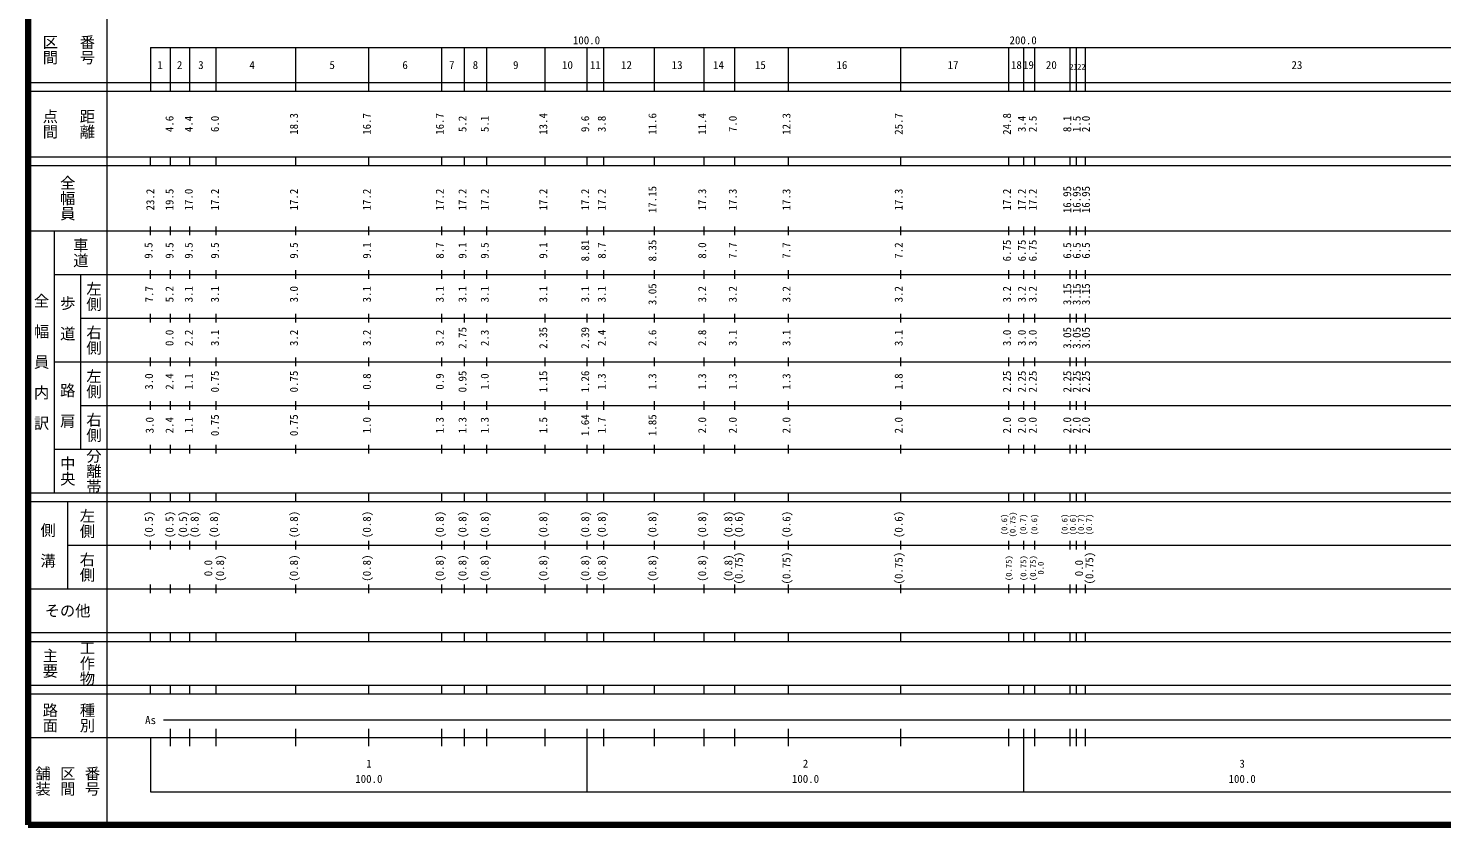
# Model space of a CAD drawing. Units: millimetres on the paper. Extents: x 40 to 680, y 20 to 380.
# Drawn here: x 40 to 363.7, y 20 to 202.4 of the extents above; entities that cross this region are included whole.
import ezdxf
from ezdxf.enums import TextEntityAlignment as Align

# ---------------------------------------------------------------- set-up
doc = ezdxf.new("R2010")
doc.units = ezdxf.units.MM
doc.layers.add('M-TTL', color=2, linetype='Continuous', lineweight=140)
doc.layers.add('M-TTL-BAND', color=7, linetype='Continuous', lineweight=13)
doc.styles.add('@ＭＳ ゴシック', font='')
doc.styles.add('ＭＳ ゴシック', font='')
doc.styles.get('@ＭＳ ゴシック').set_extended_font_data('@MS Gothic')
doc.styles.get('ＭＳ ゴシック').set_extended_font_data('MS Gothic')

msp = doc.modelspace()

# ---------------------------------------------------------------- linework, layer by layer
at = {"layer": 'M-TTL'}
for p, q in [((40, 380), (40, 20)), ((40, 20), (680, 20))]:
    msp.add_line(p, q, dxfattribs=at)
at = {"layer": 'M-TTL-BAND'}
for p, q in [((58, 370), (58, 20)), ((68, 198), (579, 198)), ((68, 198), (68, 188)), ((72.6, 188), (72.6, 198)), ((72.6, 188), (72.6, 198)), ((77, 188), (77, 198)), ((83, 188), (83, 198)), ((101.3, 188), (101.3, 198)), ((118, 188), (118, 198)), ((134.7, 188), (134.7, 198)), ((139.9, 188), (139.9, 198)), ((145, 188), (145, 198)), ((158.4, 188), (158.4, 198)), ((168, 188), (168, 198)), ((171.8, 188), (171.8, 198)), ((183.4, 188), (183.4, 198)), ((194.8, 188), (194.8, 198)), ((201.8, 188), (201.8, 198)), ((214.1, 188), (214.1, 198)), ((239.8, 188), (239.8, 198)), ((264.6, 188), (264.6, 198)), ((268, 188), (268, 198)), ((270.5, 188), (270.5, 198)), ((278.6, 188), (278.6, 198)), ((280.1, 188), (280.1, 198)), ((282.1, 188), (282.1, 198)), ((40, 190), (579, 190)), ((40, 188), (579, 188)), ((40, 173), (579, 173)), ((68, 171), (68, 173)), ((72.6, 171), (72.6, 173)), ((72.6, 171), (72.6, 173)), ((77, 171), (77, 173)), ((83, 171), (83, 173)), ((101.3, 171), (101.3, 173)), ((118, 171), (118, 173)), ((134.7, 171), (134.7, 173)), ((139.9, 171), (139.9, 173)), ((145, 171), (145, 173)), ((158.4, 171), (158.4, 173)), ((168, 171), (168, 173)), ((171.8, 171), (171.8, 173)), ((183.4, 171), (183.4, 173)), ((194.8, 171), (194.8, 173)), ((201.8, 171), (201.8, 173)), ((214.1, 171), (214.1, 173)), ((239.8, 171), (239.8, 173)), ((264.6, 171), (264.6, 173)), ((268, 171), (268, 173)), ((270.5, 171), (270.5, 173)), ((278.6, 171), (278.6, 173)), ((280.1, 171), (280.1, 173)), ((282.1, 171), (282.1, 173)), ((40, 171), (579, 171)), ((40, 156), (579, 156)), ((46, 96), (46, 156)), ((68, 155), (68, 157)), ((72.6, 155), (72.6, 157)), ((72.6, 155), (72.6, 157)), ((77, 155), (77, 157)), ((83, 155), (83, 157)), ((101.3, 155), (101.3, 157)), ((118, 155), (118, 157)), ((134.7, 155), (134.7, 157)), ((139.9, 155), (139.9, 157)), ((145, 155), (145, 157)), ((158.4, 155), (158.4, 157)), ((168, 155), (168, 157)), ((171.8, 155), (171.8, 157)), ((183.4, 155), (183.4, 157)), ((194.8, 155), (194.8, 157)), ((201.8, 155), (201.8, 157)), ((214.1, 155), (214.1, 157)), ((239.8, 155), (239.8, 157)), ((264.6, 155), (264.6, 157)), ((268, 155), (268, 157)), ((270.5, 155), (270.5, 157)), ((278.6, 155), (278.6, 157)), ((280.1, 155), (280.1, 157)), ((282.1, 155), (282.1, 157)), ((46, 146), (579, 146)), ((52, 146), (52, 106)), ((68, 145), (68, 147)), ((72.6, 145), (72.6, 147)), ((72.6, 145), (72.6, 147)), ((77, 145), (77, 147)), ((83, 145), (83, 147)), ((101.3, 145), (101.3, 147)), ((118, 145), (118, 147)), ((134.7, 145), (134.7, 147)), ((139.9, 145), (139.9, 147)), ((145, 145), (145, 147)), ((158.4, 145), (158.4, 147)), ((168, 145), (168, 147)), ((171.8, 145), (171.8, 147)), ((183.4, 145), (183.4, 147)), ((194.8, 145), (194.8, 147)), ((201.8, 145), (201.8, 147)), ((214.1, 145), (214.1, 147)), ((239.8, 145), (239.8, 147)), ((264.6, 145), (264.6, 147)), ((268, 145), (268, 147)), ((270.5, 145), (270.5, 147)), ((278.6, 145), (278.6, 147)), ((280.1, 145), (280.1, 147)), ((282.1, 145), (282.1, 147)), ((52, 136), (579, 136)), ((68, 135), (68, 137)), ((72.6, 135), (72.6, 137)), ((72.6, 135), (72.6, 137)), ((77, 135), (77, 137)), ((83, 135), (83, 137)), ((101.3, 135), (101.3, 137)), ((118, 135), (118, 137)), ((134.7, 135), (134.7, 137)), ((139.9, 135), (139.9, 137)), ((145, 135), (145, 137)), ((158.4, 135), (158.4, 137)), ((168, 135), (168, 137)), ((171.8, 135), (171.8, 137)), ((183.4, 135), (183.4, 137)), ((194.8, 135), (194.8, 137)), ((201.8, 135), (201.8, 137)), ((214.1, 135), (214.1, 137)), ((239.8, 135), (239.8, 137)), ((264.6, 135), (264.6, 137)), ((268, 135), (268, 137)), ((270.5, 135), (270.5, 137)), ((278.6, 135), (278.6, 137)), ((280.1, 135), (280.1, 137)), ((282.1, 135), (282.1, 137)), ((68, 125), (68, 127)), ((72.6, 125), (72.6, 127)), ((72.6, 125), (72.6, 127)), ((77, 125), (77, 127)), ((83, 125), (83, 127)), ((101.3, 125), (101.3, 127)), ((118, 125), (118, 127)), ((134.7, 125), (134.7, 127)), ((139.9, 125), (139.9, 127)), ((145, 125), (145, 127)), ((158.4, 125), (158.4, 127)), ((168, 125), (168, 127)), ((171.8, 125), (171.8, 127)), ((183.4, 125), (183.4, 127)), ((194.8, 125), (194.8, 127)), ((201.8, 125), (201.8, 127)), ((214.1, 125), (214.1, 127)), ((239.8, 125), (239.8, 127)), ((264.6, 125), (264.6, 127)), ((268, 125), (268, 127)), ((270.5, 125), (270.5, 127)), ((278.6, 125), (278.6, 127)), ((280.1, 125), (280.1, 127)), ((282.1, 125), (282.1, 127)), ((46, 126), (579, 126)), ((68, 115), (68, 117)), ((72.6, 115), (72.6, 117)), ((72.6, 115), (72.6, 117)), ((77, 115), (77, 117)), ((83, 115), (83, 117)), ((101.3, 115), (101.3, 117)), ((118, 115), (118, 117)), ((134.7, 115), (134.7, 117)), ((139.9, 115), (139.9, 117)), ((145, 115), (145, 117)), ((158.4, 115), (158.4, 117)), ((168, 115), (168, 117)), ((171.8, 115), (171.8, 117)), ((183.4, 115), (183.4, 117)), ((194.8, 115), (194.8, 117)), ((201.8, 115), (201.8, 117)), ((214.1, 115), (214.1, 117)), ((239.8, 115), (239.8, 117)), ((264.6, 115), (264.6, 117)), ((268, 115), (268, 117)), ((270.5, 115), (270.5, 117)), ((278.6, 115), (278.6, 117)), ((280.1, 115), (280.1, 117)), ((282.1, 115), (282.1, 117)), ((52, 116), (579, 116)), ((68, 105), (68, 107)), ((72.6, 105), (72.6, 107)), ((72.6, 105), (72.6, 107)), ((77, 105), (77, 107)), ((83, 105), (83, 107)), ((101.3, 105), (101.3, 107)), ((118, 105), (118, 107)), ((134.7, 105), (134.7, 107)), ((139.9, 105), (139.9, 107)), ((145, 105), (145, 107)), ((158.4, 105), (158.4, 107)), ((168, 105), (168, 107)), ((171.8, 105), (171.8, 107)), ((183.4, 105), (183.4, 107)), ((194.8, 105), (194.8, 107)), ((201.8, 105), (201.8, 107)), ((214.1, 105), (214.1, 107)), ((239.8, 105), (239.8, 107)), ((264.6, 105), (264.6, 107)), ((268, 105), (268, 107)), ((270.5, 105), (270.5, 107)), ((278.6, 105), (278.6, 107)), ((280.1, 105), (280.1, 107)), ((282.1, 105), (282.1, 107)), ((46, 106), (579, 106)), ((40, 96), (579, 96)), ((40, 94), (579, 94)), ((49, 94), (49, 74)), ((68, 94), (68, 96)), ((72.6, 94), (72.6, 96)), ((72.6, 94), (72.6, 96)), ((77, 94), (77, 96)), ((83, 94), (83, 96)), ((101.3, 94), (101.3, 96)), ((118, 94), (118, 96)), ((134.7, 94), (134.7, 96)), ((139.9, 94), (139.9, 96)), ((145, 94), (145, 96)), ((158.4, 94), (158.4, 96)), ((168, 94), (168, 96)), ((171.8, 94), (171.8, 96)), ((183.4, 94), (183.4, 96)), ((194.8, 94), (194.8, 96)), ((201.8, 94), (201.8, 96)), ((214.1, 94), (214.1, 96)), ((239.8, 94), (239.8, 96)), ((264.6, 94), (264.6, 96)), ((268, 94), (268, 96)), ((270.5, 94), (270.5, 96)), ((278.6, 94), (278.6, 96)), ((280.1, 94), (280.1, 96)), ((282.1, 94), (282.1, 96)), ((68, 83), (68, 85)), ((72.6, 83), (72.6, 85)), ((72.6, 83), (72.6, 85)), ((77, 83), (77, 85)), ((83, 83), (83, 85)), ((101.3, 83), (101.3, 85)), ((118, 83), (118, 85)), ((134.7, 83), (134.7, 85)), ((139.9, 83), (139.9, 85)), ((145, 83), (145, 85)), ((158.4, 83), (158.4, 85)), ((168, 83), (168, 85)), ((171.8, 83), (171.8, 85)), ((183.4, 83), (183.4, 85)), ((194.8, 83), (194.8, 85)), ((201.8, 83), (201.8, 85)), ((214.1, 83), (214.1, 85)), ((239.8, 83), (239.8, 85)), ((264.6, 83), (264.6, 85)), ((268, 83), (268, 85)), ((270.5, 83), (270.5, 85)), ((278.6, 83), (278.6, 85)), ((280.1, 83), (280.1, 85)), ((282.1, 83), (282.1, 85)), ((49, 84), (579, 84)), ((68, 73), (68, 75)), ((72.6, 73), (72.6, 75)), ((72.6, 73), (72.6, 75)), ((77, 73), (77, 75)), ((83, 73), (83, 75)), ((101.3, 73), (101.3, 75)), ((118, 73), (118, 75)), ((134.7, 73), (134.7, 75)), ((139.9, 73), (139.9, 75)), ((145, 73), (145, 75)), ((158.4, 73), (158.4, 75)), ((168, 73), (168, 75)), ((171.8, 73), (171.8, 75)), ((183.4, 73), (183.4, 75)), ((194.8, 73), (194.8, 75)), ((201.8, 73), (201.8, 75)), ((214.1, 73), (214.1, 75)), ((239.8, 73), (239.8, 75)), ((264.6, 73), (264.6, 75)), ((268, 73), (268, 75)), ((270.5, 73), (270.5, 75)), ((278.6, 73), (278.6, 75)), ((280.1, 73), (280.1, 75)), ((282.1, 73), (282.1, 75)), ((40, 74), (579, 74)), ((40, 64), (579, 64)), ((40, 62), (579, 62)), ((68, 62), (68, 64)), ((72.6, 62), (72.6, 64)), ((72.6, 62), (72.6, 64)), ((77, 62), (77, 64)), ((83, 62), (83, 64)), ((101.3, 62), (101.3, 64)), ((118, 62), (118, 64)), ((134.7, 62), (134.7, 64)), ((139.9, 62), (139.9, 64)), ((145, 62), (145, 64)), ((158.4, 62), (158.4, 64)), ((168, 62), (168, 64)), ((171.8, 62), (171.8, 64)), ((183.4, 62), (183.4, 64)), ((194.8, 62), (194.8, 64)), ((201.8, 62), (201.8, 64)), ((214.1, 62), (214.1, 64)), ((239.8, 62), (239.8, 64)), ((264.6, 62), (264.6, 64)), ((268, 62), (268, 64)), ((270.5, 62), (270.5, 64)), ((278.6, 62), (278.6, 64)), ((280.1, 62), (280.1, 64)), ((282.1, 62), (282.1, 64)), ((40, 52), (579, 52)), ((68, 50), (68, 52)), ((72.6, 50), (72.6, 52)), ((72.6, 50), (72.6, 52)), ((77, 50), (77, 52)), ((83, 50), (83, 52)), ((101.3, 50), (101.3, 52)), ((118, 50), (118, 52)), ((134.7, 50), (134.7, 52)), ((139.9, 50), (139.9, 52)), ((145, 50), (145, 52)), ((158.4, 50), (158.4, 52)), ((168, 50), (168, 52)), ((171.8, 50), (171.8, 52)), ((183.4, 50), (183.4, 52)), ((194.8, 50), (194.8, 52)), ((201.8, 50), (201.8, 52)), ((214.1, 50), (214.1, 52)), ((239.8, 50), (239.8, 52)), ((264.6, 50), (264.6, 52)), ((268, 50), (268, 52)), ((270.5, 50), (270.5, 52)), ((278.6, 50), (278.6, 52)), ((280.1, 50), (280.1, 52)), ((282.1, 50), (282.1, 52)), ((40, 50), (579, 50)), ((71, 44), (565, 44)), ((40, 40), (579, 40)), ((68, 40), (68, 27.5)), ((72.6, 38), (72.6, 42)), ((72.6, 38), (72.6, 42)), ((77, 38), (77, 42)), ((83, 38), (83, 42)), ((101.3, 38), (101.3, 42)), ((118, 38), (118, 42)), ((134.7, 38), (134.7, 42)), ((139.9, 38), (139.9, 42)), ((145, 38), (145, 42)), ((158.4, 38), (158.4, 42)), ((168, 27.5), (168, 42)), ((171.8, 38), (171.8, 42)), ((183.4, 38), (183.4, 42)), ((194.8, 38), (194.8, 42)), ((201.8, 38), (201.8, 42)), ((214.1, 38), (214.1, 42)), ((239.8, 38), (239.8, 42)), ((264.6, 38), (264.6, 42)), ((268, 27.5), (268, 42)), ((270.5, 38), (270.5, 42)), ((278.6, 38), (278.6, 42)), ((280.1, 38), (280.1, 42)), ((282.1, 38), (282.1, 42)), ((68, 27.5), (579, 27.5))]:
    msp.add_line(p, q, dxfattribs=at)

# ---------------------------------------------------------------- texts
at = {"layer": 'M-TTL-BAND', "style": '@ＭＳ ゴシック'}
for s, p in [('番号', (53.5, 197.5)), ('区間', (45, 197.5)), ('点間', (45, 180.5)), ('距離', (53.5, 180.5)), ('全幅員', (49, 163.5)), ('車道', (52, 151)), ('左側', (55, 141)), ('全\u3000幅\u3000員\u3000内\u3000訳', (43, 126)), ('歩\u3000道', (49, 136)), ('右側', (55, 131)), ('左側', (55, 121)), ('路\u3000肩', (49, 116)), ('右側', (55, 111)), ('中央', (49, 101)), ('分離帯', (55, 101)), ('左側', (53.5, 89)), ('側\u3000溝', (44.5, 84)), ('右側', (53.5, 79)), ('工作物', (53.5, 57)), ('主要', (45, 57)), ('路面', (45, 44.5)), ('種別', (53.5, 44.5)), ('舗装', (43.333, 30)), ('区間', (49, 30)), ('番号', (54.667, 30))]:
    msp.add_text(s, height=2.566, rotation=270, dxfattribs=at).set_placement(p, align=Align.MIDDLE_CENTER)
at = {"layer": 'M-TTL-BAND', "style": 'ＭＳ ゴシック'}
for s, height, p in [('100.0', 1.833, (167.844, 198.195)), ('200.0', 1.833, (267.844, 198.195)), ('1', 1.833, (70.183, 192.525)), ('2', 1.833, (74.673, 192.525)), ('3', 1.833, (79.545, 192.525)), ('4', 1.833, (91.276, 192.525)), ('5', 1.833, (109.6, 192.525)), ('6', 1.833, (126.303, 192.525)), ('7', 1.833, (136.997, 192.525)), ('8', 1.833, (142.401, 192.525)), ('9', 1.833, (151.649, 192.525)), ('10', 1.833, (163.485, 192.525)), ('11', 1.833, (169.878, 192.525)), ('12', 1.833, (177.014, 192.525)), ('13', 1.833, (188.602, 192.525)), ('14', 1.833, (198.079, 192.525)), ('15', 1.833, (207.669, 192.525)), ('16', 1.833, (226.336, 192.525)), ('17', 1.833, (251.796, 192.525)), ('18', 1.833, (266.296, 192.525)), ('19', 1.833, (269.055, 192.525)), ('20', 1.833, (274.307, 192.525)), ('23', 1.833, (330.548, 192.525)), ('21', 1.32, (279.398, 192.525)), ('22', 1.32, (281.191, 192.525)), ('As', 1.833, (68, 42.5)), ('1', 1.833, (118, 32.523)), ('2', 1.833, (218, 32.523)), ('3', 1.833, (318, 32.523)), ('100.0', 1.833, (118, 29.033)), ('100.0', 1.833, (218, 29.033)), ('100.0', 1.833, (318, 29.033))]:
    msp.add_text(s, height=height, dxfattribs=at).set_placement(p, align=Align.BOTTOM_CENTER)
for s, p in [('4.6', (73.807, 180.5)), ('4.4', (78.207, 180.5)), ('6.0', (84.207, 180.5)), ('18.3', (102.3, 180.5)), ('16.7', (119, 180.5)), ('16.7', (135.7, 180.5)), ('5.2', (140.9, 180.5)), ('5.1', (146, 180.5)), ('13.4', (159.4, 180.5)), ('9.6', (169, 180.5)), ('3.8', (172.8, 180.5)), ('11.6', (184.4, 180.5)), ('11.4', (195.8, 180.5)), ('7.0', (202.8, 180.5)), ('12.3', (215.1, 180.5)), ('25.7', (240.8, 180.5)), ('24.8', (265.6, 180.5)), ('3.4', (269, 180.5)), ('2.5', (271.5, 180.5)), ('8.1', (279.399, 180.5)), ('1.5', (281.558, 180.5)), ('2.0', (283.675, 180.5)), ('23.2', (69.406, 163.174)), ('19.5', (73.807, 163.174)), ('17.0', (78.207, 163.174)), ('17.2', (84.207, 163.174)), ('17.2', (102.3, 163.174)), ('17.2', (119, 163.174)), ('17.2', (135.7, 163.174)), ('17.2', (140.9, 163.174)), ('17.2', (146, 163.174)), ('17.2', (159.4, 163.174)), ('17.2', (169, 163.174)), ('17.2', (172.8, 163.174)), ('17.15', (184.4, 163.174)), ('17.3', (195.8, 163.174)), ('17.3', (202.8, 163.174)), ('17.3', (215.1, 163.174)), ('17.3', (240.8, 163.174)), ('17.2', (265.6, 163.174)), ('17.2', (269, 163.174)), ('17.2', (271.5, 163.174)), ('16.95', (279.399, 163.174)), ('16.95', (281.558, 163.174)), ('16.95', (283.675, 163.174)), ('9.5', (69, 151.5)), ('9.5', (73.807, 151.5)), ('9.5', (78.207, 151.5)), ('9.5', (84.207, 151.5)), ('9.5', (102.3, 151.5)), ('9.1', (119, 151.5)), ('8.7', (135.7, 151.5)), ('9.1', (140.9, 151.5)), ('9.5', (146, 151.5)), ('9.1', (159.4, 151.5)), ('8.81', (169, 151.5)), ('8.7', (172.8, 151.5)), ('8.35', (184.4, 151.5)), ('8.0', (195.8, 151.5)), ('7.7', (202.8, 151.5)), ('7.7', (215.1, 151.5)), ('7.2', (240.8, 151.5)), ('6.75', (265.6, 151.5)), ('6.75', (269, 151.5)), ('6.75', (271.5, 151.5)), ('6.5', (279.399, 151.5)), ('6.5', (281.558, 151.5)), ('6.5', (283.675, 151.5)), ('7.7', (69.151, 141.5)), ('5.2', (73.807, 141.5)), ('3.1', (78.207, 141.5)), ('3.1', (84.207, 141.5)), ('3.0', (102.3, 141.5)), ('3.1', (119, 141.5)), ('3.1', (135.7, 141.5)), ('3.1', (140.9, 141.5)), ('3.1', (146, 141.5)), ('3.1', (159.4, 141.5)), ('3.1', (169, 141.5)), ('3.1', (172.8, 141.5)), ('3.05', (184.4, 141.5)), ('3.2', (195.8, 141.5)), ('3.2', (202.8, 141.5)), ('3.2', (215.1, 141.5)), ('3.2', (240.8, 141.5)), ('3.2', (265.6, 141.5)), ('3.2', (269, 141.5)), ('3.2', (271.5, 141.5)), ('3.15', (279.399, 141.5)), ('3.15', (281.558, 141.5)), ('3.15', (283.675, 141.5)), ('0.0', (73.807, 131.5)), ('2.2', (78.207, 131.5)), ('3.1', (84.207, 131.5)), ('3.2', (102.3, 131.5)), ('3.2', (119, 131.5)), ('3.2', (135.7, 131.5)), ('2.75', (140.9, 131.5)), ('2.3', (146, 131.5)), ('2.35', (159.4, 131.5)), ('2.39', (169, 131.5)), ('2.4', (172.8, 131.5)), ('2.6', (184.4, 131.5)), ('2.8', (195.8, 131.5)), ('3.1', (202.8, 131.5)), ('3.1', (215.1, 131.5)), ('3.1', (240.8, 131.5)), ('3.0', (265.6, 131.5)), ('3.0', (269, 131.5)), ('3.0', (271.5, 131.5)), ('3.05', (279.399, 131.5)), ('3.05', (281.558, 131.5)), ('3.05', (283.675, 131.5)), ('3.0', (69.102, 121.5)), ('2.4', (73.807, 121.5)), ('1.1', (78.207, 121.5)), ('0.75', (84.207, 121.5)), ('0.75', (102.3, 121.5)), ('0.8', (119, 121.5)), ('0.9', (135.7, 121.5)), ('0.95', (140.9, 121.5)), ('1.0', (146, 121.5)), ('1.15', (159.4, 121.5)), ('1.26', (169, 121.5)), ('1.3', (172.8, 121.5)), ('1.3', (184.4, 121.5)), ('1.3', (195.8, 121.5)), ('1.3', (202.8, 121.5)), ('1.3', (215.1, 121.5)), ('1.8', (240.8, 121.5)), ('2.25', (265.6, 121.5)), ('2.25', (269, 121.5)), ('2.25', (271.5, 121.5)), ('2.25', (279.399, 121.5)), ('2.25', (281.558, 121.5)), ('2.25', (283.675, 121.5)), ('0.75', (84.207, 111.5)), ('0.75', (102.3, 111.5)), ('1.64', (169, 111.5)), ('1.85', (184.4, 111.5)), ('3.0', (69.261, 111.5)), ('2.4', (73.807, 111.5)), ('1.1', (78.207, 111.5)), ('1.0', (119, 111.5)), ('1.3', (135.7, 111.5)), ('1.3', (140.9, 111.5)), ('1.3', (146, 111.5)), ('1.5', (159.4, 111.5)), ('1.7', (172.8, 111.5)), ('2.0', (195.8, 111.5)), ('2.0', (202.8, 111.5)), ('2.0', (215.1, 111.5)), ('2.0', (240.8, 111.5)), ('2.0', (265.6, 111.5)), ('2.0', (269, 111.5)), ('2.0', (271.5, 111.5)), ('2.0', (279.399, 111.5)), ('2.0', (281.558, 111.5)), ('2.0', (283.675, 111.5)), ('(0.5)', (69.081, 88.764)), ('(0.5)', (73.807, 88.764)), ('(0.5)', (76.913, 88.764)), ('(0.8)', (79.552, 88.764)), ('(0.8)', (84.002, 88.764)), ('(0.8)', (102.3, 88.764)), ('(0.8)', (119, 88.764)), ('(0.8)', (135.7, 88.764)), ('(0.8)', (140.9, 88.764)), ('(0.8)', (146, 88.764)), ('(0.8)', (159.4, 88.764)), ('(0.8)', (169, 88.764)), ('(0.8)', (172.8, 88.764)), ('(0.8)', (184.4, 88.764)), ('(0.8)', (195.8, 88.764)), ('(0.8)', (201.8, 88.764)), ('(0.6)', (204.17, 88.764)), ('(0.6)', (215.1, 88.764)), ('(0.6)', (240.8, 88.764)), ('(0.8)', (85.397, 78.764)), ('(0.8)', (102.3, 78.764)), ('(0.8)', (119, 78.764)), ('(0.8)', (135.7, 78.764)), ('(0.8)', (140.9, 78.764)), ('(0.8)', (146, 78.764)), ('(0.8)', (159.4, 78.764)), ('(0.8)', (169, 78.764)), ('(0.8)', (172.8, 78.764)), ('(0.8)', (184.4, 78.764)), ('(0.8)', (195.8, 78.764)), ('(0.8)', (201.8, 78.764)), ('(0.75)', (204.17, 78.764)), ('(0.75)', (215.1, 78.764)), ('(0.75)', (240.8, 78.764)), ('(0.75)', (284.47, 78.764)), ('0.0', (82.682, 78.764)), ('0.0', (282.1, 78.764))]:
    msp.add_text(s, height=1.833, rotation=90, dxfattribs=at).set_placement(p, align=Align.BOTTOM_CENTER)
at = {"layer": 'M-TTL-BAND', "style": 'ＭＳ ゴシック', "width": 1.1}
for s, p in [('(0.6)', (264.585, 88.764)), ('(0.75)', (266.486, 88.764)), ('(0.7)', (268.915, 88.764)), ('(0.6)', (271.458, 88.764)), ('(0.6)', (278.399, 88.764)), ('(0.6)', (280.272, 88.764)), ('(0.7)', (282.141, 88.764)), ('(0.7)', (284.024, 88.764)), ('(0.75)', (265.6, 78.764)), ('(0.75)', (268.958, 78.764)), ('(0.75)', (271.168, 78.764)), ('0.0', (272.943, 78.764))]:
    msp.add_text(s, height=1.32, rotation=90, dxfattribs=at).set_placement(p, align=Align.BOTTOM_CENTER)
at = {"layer": 'M-TTL-BAND', "style": 'ＭＳ ゴシック'}
msp.add_text('その他', height=2.566, dxfattribs=at).set_placement((49, 69), align=Align.MIDDLE_CENTER)

doc.saveas('drawing.dxf')
